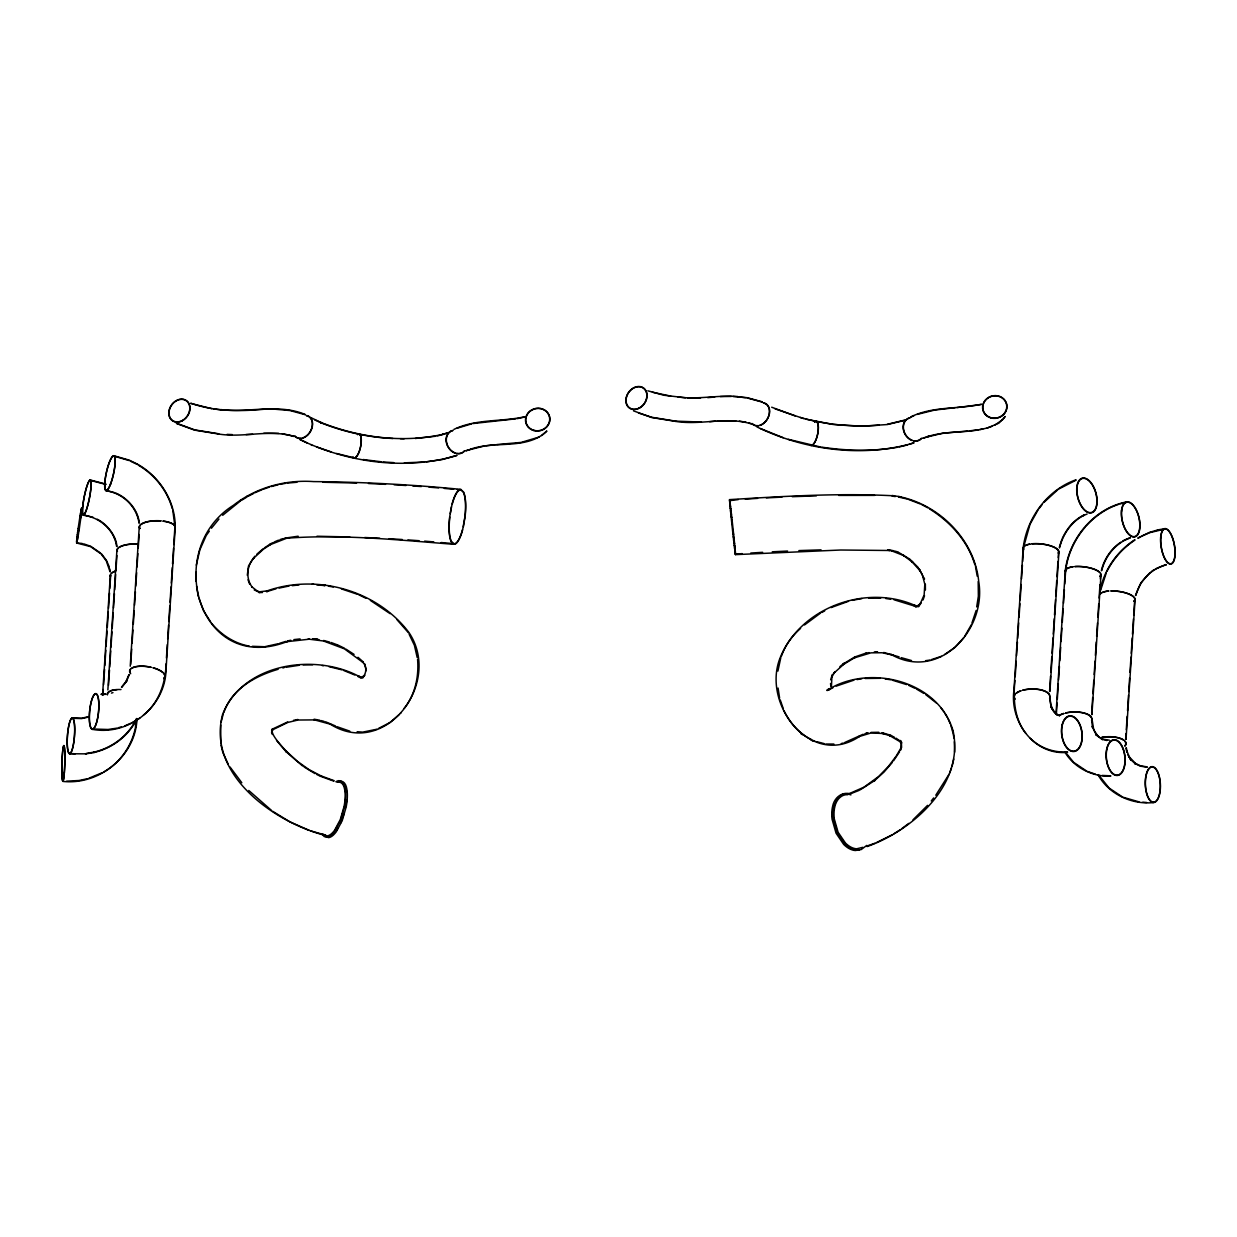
<?xml version="1.0" encoding="UTF-8"?>
<svg xmlns="http://www.w3.org/2000/svg" width="1237" height="1237" viewBox="0 0 1237 1237"><rect width="100%" height="100%" fill="white"/><g stroke="black" fill="none" stroke-linecap="round" stroke-linejoin="round"><path stroke-width="1.5" d="M954.624 752.173L954.376 741.69M195.771 581.003L196.08 572.205M247.292 575.236L248.498 566.02L254.76 556.233M76.617 541.419L76.617 542.997L90.61 546.63L101.094 553.944L106.227 560.732L110.016 571.741M81.812 509.01L81.889 507.99M1056.042 713.471L1065.289 570.473C1069.278 538.311 1093.972 508.453 1126.258 501.975M1056.413 713.471L1057.078 703.018M1091.962 713.857L1091.915 714.723L1100.945 575.159M1125.716 738.443L1125.67 739.293L1126.041 733.556M1126.072 738.443L1126.026 739.309L1135.04 599.852M102.547 695.209L110.325 575.019M102.903 695.256L103.274 689.519M103.599 684.618L104.588 669.356M104.836 665.537L105.825 650.275M106.073 646.456L107.062 631.179M107.31 627.375L108.284 612.099M108.531 608.279L109.521 593.018M109.815 588.395L110.681 575.035A17.627 6.448 0 0 0 110.619 575.839M107.866 689.921L116.927 549.8M108.516 685.298L109.505 670.037M109.706 667.037L110.742 650.94M110.99 647.137L111.979 631.86M112.227 628.056L113.201 612.779M113.526 607.862L114.438 593.698M114.685 589.879L115.675 574.617M116 569.685L116.912 555.537M130.241 666.217L139.255 526.9M130.72 664.346L131.71 649.069M132.081 643.348L132.947 629.989M133.318 624.252L134.184 610.892M134.555 605.171L135.421 591.812M135.792 586.075L136.658 572.716M137.029 566.994L137.879 553.635M138.25 547.898L139.116 534.539M166.052 663.821C165.634 682.932 158.939 702.91 143.461 715.048M166.423 658.053L167.304 644.585M167.675 638.818L168.541 625.35M168.789 621.5L169.794 606.115M170.041 602.264L171.031 586.879M171.278 583.029L172.283 567.644M172.531 563.794L173.52 548.408M173.768 544.558L174.757 529.173M1014.958 680.536C1013.041 698.596 1014.185 718.511 1025.813 733.386M1015.206 676.701L1016.196 661.331M1016.567 655.579L1017.432 642.127M1017.695 638.292L1018.685 622.922M1019.056 617.17L1019.922 603.718M1020.169 599.883L1021.159 584.529M1021.53 578.761L1022.411 565.324M1022.659 561.474L1023.525 548.037M1049.548 691.452L1050.538 676.16M1050.785 672.325L1051.775 657.033M1052.022 653.213L1053.012 637.905M1053.259 634.086L1054.249 618.794M1054.496 614.959L1055.486 599.667M1055.733 595.847L1056.723 580.54M1056.97 576.72L1057.96 561.428M1058.207 557.593L1058.578 551.857M1049.904 691.468L1058.934 551.903M1057.326 699.183L1058.315 683.814M1058.563 679.979L1059.429 666.527M1059.8 660.774L1060.681 647.322M1061.052 641.57L1061.918 628.133M1062.289 622.366L1063.155 608.929M1063.526 603.161L1064.392 589.724M1064.779 583.957L1065.645 570.52M1091.683 712.79L1092.673 697.498M1092.92 693.663L1093.786 680.288M1094.157 674.552L1095.023 661.161M1095.394 655.424L1096.26 642.034M1096.631 636.297L1097.497 622.922M1097.868 617.186L1098.734 603.795M1099.105 598.059L1099.956 584.668M1100.327 578.931L1100.574 575.112M1126.288 729.737L1127.154 716.362M1127.525 710.626L1128.5 695.333M1128.747 691.514L1129.613 678.139M1129.984 672.402L1130.974 657.125M1131.221 653.306L1132.211 638.014M1132.458 634.194L1133.448 618.902M1133.695 615.083L1134.685 599.806M76.57 541.744L76.694 540.476M81.75 509.938L81.874 508.685M76.648 540.801L76.957 537.909M81.642 511.113L81.797 509.629M76.756 539.595L77.127 536.317M81.487 512.505L81.688 510.819M81.302 514.097L81.534 512.242M901.603 747.581L901.386 742.308M77.096 536.549L77.343 534.554M81.085 515.875L81.348 513.881M77.312 534.74L77.591 532.637M80.838 517.793L81.132 515.69M220.758 725.021L220.774 743.174M77.56 532.791L77.869 530.596M80.884 517.638L79.323 528.539M77.838 530.704L78.163 528.477M136.627 718.542C135.328 740.484 122.803 761.296 103.537 772.058M136.998 718.589C135.792 755.884 99.455 785.402 62.855 781.413M78.132 528.539L79.787 517.638M78.982 530.704L79.323 528.477M976.689 606.903L978.359 596.203L978.189 581.576M78.998 530.596L78.333 534.74M79.771 517.793L80.111 515.69M1023.788 546.46L1030.019 524.287L1038.029 509.938M450.268 513.602L452.154 503.737A26.797 7.437 -82.4 0 1 460.071 489.419L463.535 491.924A28.374 7.87 -82.4 0 1 465.081 516.695L463.365 526.823M80.096 515.875L80.42 513.881M78.024 536.549L78.348 534.539M1065.907 568.943C1068.026 553.635 1074.938 539.131 1084.957 527.426M80.39 514.113L80.699 512.257M77.73 538.172L78.039 536.317M1099.971 591.812C1103.45 570.551 1116.81 551.516 1134.716 539.78M1100.621 590.296L1106.234 573.056M80.683 512.505L80.977 510.835M77.467 539.595L77.761 537.909M80.946 511.113L81.209 509.629M77.22 540.785L77.498 539.301M451.381 506.861L449.665 516.989A28.374 7.87 -82.4 0 0 451.211 541.76L452.788 543.863L454.675 544.265A26.797 7.437 -82.4 0 0 462.592 529.962L464.926 516.695A27.802 7.716 -82.4 0 0 463.411 492.434L461.865 490.362L457.288 489.605M777.903 671.088L780.81 657.636M830.63 679.809L832.377 674.335M81.178 509.938L81.426 508.685M77.019 541.744L77.266 540.476M196.327 565.17L199.868 549.754L206.239 535.497L209.362 531.137M924.534 595.739L923.018 599.976M976.148 610.459L971.942 622.984M953.789 759.054L952.057 766.43M81.379 509.01L81.596 507.99M76.849 542.44L77.065 541.404M221.16 721.929L223.124 714.414M271.552 730.897L272.728 729.01L271.676 729.644M1075.865 479.848C1047.136 489.991 1026.787 518.133 1023.169 547.991L1013.969 690.122C1009.454 721.418 1034.117 755.621 1067.516 752.359M1059.336 547.295L1061.64 540.105M1059.537 547.945C1062.645 534.74 1071.335 521.395 1084.23 515.21L1083.318 515.597L1087.091 514.051M1101.363 570.566C1104.069 559.201 1110.996 548.811 1120.707 542.285M1101.719 570.644C1104.935 557.037 1114.351 544.868 1127.139 539.038L1126.35 539.425L1130.262 537.956M1135.473 595.414L1140.854 582.905L1150.101 572.53M1135.829 595.492C1139.725 580.524 1151.013 568.819 1166.213 564.845L1165.44 564.984M344.102 813.59L340.592 823.084M81.549 508.33L81.781 507.788M128.895 674.66L125.865 681.927L126.344 681.092L121.473 687.169M129.236 674.753L126.174 682.097L126.653 681.278L121.736 687.432M949.707 772.939L951.469 768.053M223.835 712.62C231.644 688.854 255.595 675.835 278.17 669.279M781.537 655.95C785.201 645.204 792.113 635.864 800.571 628.396M1062.227 538.574C1067.392 527.782 1073.716 520.174 1084.06 514.886M136.472 718.728C128.462 735.752 111.918 748.045 93.718 752.173M136.797 718.883C128.741 736 112.103 748.385 93.796 752.529M900.551 750.225L901.17 749.019M949.011 774.347L935.775 795.221M1106.883 571.509C1113.269 558.815 1123.026 547.883 1134.917 540.09M964.597 636.514L971.354 624.685M899.593 751.74L893.516 760.848M1003.686 418.462L1004.97 416.467M1005.171 416.606L998.893 423.131L987.095 428.126M336.186 830.243L337.67 828.048M336.232 830.661L337.732 828.434M76.617 542.997L82.168 543.445M211.434 528.23L218.964 519.061M364.915 675.216L362.132 677.737L363.431 677.443L360.06 677.66L361.359 677.783M404.128 708.399C415.199 694.761 419.034 676.484 417.565 659.244M1039.018 508.639L1042.002 504.742M400.386 713.502L401.051 712.667M272.48 728.933L272.109 729.474M892.186 762.58L884.038 772.043L873.832 781.305L875.239 780.176L860.102 789.886M931.26 800.942L933.672 797.927M546.615 431.079L541.682 435.532M546.816 431.218C526.498 450.345 495.125 440.403 470.586 449.186L471.56 448.923L465.932 450.887M918.627 606.145L920.514 604.058M963.747 637.689L954.964 647.415L944.666 654.497M927.564 805.364L912.983 819.822M866.766 845.412L861.246 849.541L855.401 850.515A32.054 18.926 75.3 0 1 843.68 844.423L836.057 833.197L832.068 819.219A27.384 16.174 75.3 0 1 832.717 805.936C834.109 798.963 840.109 792.809 847.577 793.381A32.054 18.926 75.3 0 1 849.927 793.752M1044.09 502.253L1057.79 489.759M1086.009 526.112C1094.822 516.401 1105.893 508.515 1118.418 504.418M1002.82 419.513L995.012 425.002M222.691 515.288L240.225 501.124M256.879 554.145L263.064 548.826M399.087 714.63L389.964 722.547L378.615 728.361M804.514 624.948L820.162 613.366M839.908 666.65L844.268 663.047M908.793 823.378L901.557 828.805M1151.338 571.633L1153.827 569.824M1058.98 488.909L1075.974 480.203M461.045 489.404C412.045 484.626 362.843 481.997 313.626 481.595C285.113 479.554 256.013 487.625 233.406 505.315C162.341 549.846 199.126 675.881 287.556 641.431L286.226 641.756L309.451 639.173L308.09 639.065L323.491 640.998L344.334 648.807L363.06 662.506L362.395 661.795C366.585 665.583 366.956 672.557 363.168 676.732L363.848 675.881L361.745 677.227L358.158 676.005L359.287 676.531C314.677 652.579 242.9 663.248 222.629 714.259C206.393 775.058 275.604 823.455 327.094 835.903A30.709 11.087 -76.2 0 0 334.593 830.259L340.252 819.667L344.087 806.431A26.023 9.401 -76.2 0 0 345.138 793.798C344.814 789.5 344.18 782.31 338.613 781.985A30.709 11.087 -76.2 0 0 337.206 782.31M264.378 547.898L271.089 543.522M842.845 664.192L855.123 656.739M894.073 833.692L900.103 829.872M241.277 500.49L246.967 496.996M139.766 718.078L132.112 722.671M239.947 500.676L241.029 500.026M246.72 496.532L247.833 495.851M273.315 728.67L287.68 721.929M1137.963 537.925L1149.637 532.312L1158.203 529.838M1138.133 538.25L1140.839 536.703M1155.389 568.927L1166.12 564.505M821.677 612.547L824.692 610.908M892.573 834.65L876.662 842.459M832.888 687.818L827.12 690.571M248.065 496.346L253.647 493.439M270.006 544.187L272.789 542.734M1123.01 540.755L1130.154 537.616M102.022 772.8L88.909 778.212M539.007 437.109L521.117 442.413L496.717 444.562M843.139 793.968L837.604 798.097L834.125 805.565A27.384 16.174 75.3 0 0 833.475 818.832L837.464 832.826L845.087 844.051A32.054 18.926 75.3 0 0 856.793 850.128L859.066 850.051M862.792 847.33L856.607 848.814A30.709 18.138 75.3 0 1 845.397 842.985L838.098 832.254L834.295 818.94A26.023 15.37 75.3 0 1 834.929 806.308C836.227 800.324 841.083 794.169 847.762 794.695M453.855 429.425C475.843 418.755 501.047 421.972 524.302 416.854M910.927 416.807C932.914 406.123 958.118 409.354 981.374 404.236M911.02 417.039L913.942 415.678M859.035 790.428L848.829 794.417M124.736 725.903L130.643 723.305M255.054 492.713L262.213 489.605M274.181 542.022L278.449 540.167M1142.184 535.93L1149.761 532.652L1165.254 528.972M831.032 607.599L848.474 601.321M854.937 656.924L866.287 653.012M836.197 686.133L853.839 680.18M863.179 734.252L844.809 742.447M826.95 690.03L829.903 688.839L828.079 689.72C870.137 663.527 939.053 681.061 953.186 731.299M456.886 428.296L471.56 423.874M465.839 450.67L484.44 445.985M922.91 438.053L942.934 433.151L967.767 431.048M923.003 438.269L928.631 436.305L927.657 436.568C948.516 429.935 971.215 434.063 991.78 426.394M848.644 793.891L864.075 787.134L878.672 776.465L888.398 766.414L896.284 755.977L900.969 747.921L900.783 748.679L901.216 744.148L899.917 740.747L901.758 742.911M866.951 846.031L875.069 843.17M867.137 846.572C913.262 830.073 964.783 784.243 953.016 730.51M263.682 489.094L269.527 487.038M279.902 539.657L282.825 538.636M447.639 432.734L442.753 434.434L443.712 434.172C402.845 443.325 359.72 437.759 320.878 422.482L321.775 422.853L311.631 417.967M447.732 432.965L437.558 435.919M456.716 455.355L442.15 459.576L426.394 461.818M456.809 455.572C405.288 470.678 347.798 462.684 299.787 439.506M904.711 420.116L887.331 424.291M904.804 420.348L887.377 424.538L863.086 426.131M909.071 444.361L913.787 442.738M913.88 442.954C862.39 457.984 804.839 450.16 756.858 426.889M931.523 659.553L941.403 656.352M917.251 414.41L934.584 410.081L955.119 407.684M276.145 588.735L266.527 591.673L267.826 591.363M279.655 643.271L285.886 641.385M88.136 716.78L81.518 718.233L72.318 717.924A17.967 3.541 -85.7 0 0 67.231 744.519A17.967 3.541 -85.7 0 0 73.339 745.076A17.967 3.541 -85.7 0 0 72.318 717.924M88.244 717.12L81.565 718.589L72.303 718.28A17.612 3.464 -85.7 0 0 67.293 744.349A17.612 3.464 -85.7 0 0 73.292 744.89A17.612 3.464 -85.7 0 0 72.303 718.28M864.818 733.773L868.096 732.814L866.055 733.309M111.423 693.091L112.969 692.643M118.35 727.743L121.241 726.908M907.51 444.903L899.206 446.959M271.382 486.543L278.248 484.734M284.294 538.234L298.148 536.209M841.284 743.561L843.325 743.05M524.364 417.101L517.205 418.647M981.436 404.484L956.928 407.576M917.483 606.223L915.38 606.733L919.648 604.599L918.256 605.728L921.024 602.666L920.158 603.857L924.147 594.951L924.812 584.173L922.23 574.525L919.369 569.623L920.235 570.968L911.437 561.119L912.844 562.433L902.438 554.671L904.247 555.784L891.382 550.759L893.578 551.099L887.563 550.14L889.759 550.496L840.696 550.017L735.52 554.624L735.319 553.604M929.884 660.094L925.678 660.666M278.109 643.75L264.656 646.735L252.379 646.302M1119.872 503.861L1126.35 502.33M282.825 667.949L284.139 667.64M376.883 729.227L362.719 732.134L357.168 731.716M87.425 778.722L79.06 780.501L66.674 781.165M279.098 588.085L288.963 586.044M287.68 640.89L290.772 640.256M280.134 484.363L285.778 483.28M286.025 667.284L299.308 665.259M293.54 720.321L297.885 719.486M472.982 423.549L515.814 418.833M979.735 429.502L982.843 428.93M857.055 679.592L861.895 678.711M852.123 600.347L861.957 598.569M865.9 653.198L869.209 652.595M86.08 753.488L94.368 752.065M69.597 753.766L86.126 753.843M1157.43 529.962L1165.208 528.616M85.539 753.936L94.46 752.405M435.749 436.228L415.168 438.501M897.536 447.253C872.533 451.613 846.819 450.871 821.785 447.16M116.896 728.16L108.036 729.49L92.373 728.98M978.189 429.796L969.561 430.863M485.863 445.768L495.078 444.686M287.664 483.064L296.973 482.26M292.288 585.673L298.937 584.946M293.865 639.622L300.096 638.926M717.228 420.967L735.721 420.766M707.75 397.665L714.723 397.031M709.698 421.678L715.357 421.152M865.142 678.479L880.342 678.293M871.003 732.412L878.842 732.289M868.575 598.12L880.698 598.089M874.203 652.069L877.543 651.837L875.379 651.914M729.614 500.568L729.552 499.624C784.366 496.253 839.459 492.867 894.336 495.836M738.319 499.578L729.753 500.66M735.18 552.723L735.366 554.13L742.293 553.619M829.037 689.504L827.646 689.597L829.872 689.519M833.893 744.055L825.868 744.04M879.229 425.188C852.695 427.275 826.007 424.863 800.277 417.441M424.554 462.019L404.375 462.839M745.292 499.13L757.585 498.372M750.813 553.047L762.641 552.32M766.337 497.908L781.97 497.119M772.275 551.81L787.567 551.053M266.326 409.03C240.751 411.534 215.223 411.828 190.869 403.216M720.336 396.567L731.345 396.443M263.759 433.259L278.727 433.383M246.024 434.589L252.642 434.295M1153.58 802.55A17.967 7.561 87.4 0 1 1145.926 775.738A17.967 7.561 87.4 0 1 1159.038 775.506A17.967 7.561 87.4 0 1 1153.58 802.55C1131.762 804.962 1108.8 794.169 1098.054 774.779M792.283 496.686L816.358 495.867M798.886 550.589L821.059 549.862M101.202 694.096L105.501 693.988M101.202 694.452L105.532 694.344M460.968 489.96L460.025 489.976A26.255 7.298 -82.4 0 0 452.263 503.985M441.114 542.533L454.721 543.708A26.255 7.298 -82.4 0 0 462.483 529.699M334.005 780.624L320.63 775.769L321.759 776.279L308.987 769.569L297.05 761.111L286.134 751.029L286.798 751.74C282.453 747.024 268.738 732.691 273.006 729.474L271.924 730.124L287.819 722.454L297.931 720.027L315.296 719.888L313.966 719.748L330.774 724.325L329.645 723.8C385.356 759.564 442.892 682.376 408.844 632.385C376.775 589.987 316.177 573.257 266.419 591.131L267.733 590.822L258.842 591.874L260.172 591.982L256.693 590.946L257.822 591.456L251.76 586.725L252.363 587.374C245.606 578.761 246.673 565.711 253.941 557.717L253.307 558.536L263.357 549.259L271.336 544.002L270.223 544.682L287.355 537.971L286.025 538.265C341.752 533.997 398.051 540.012 453.701 544.28M267.903 409.014L271.073 408.983M838.624 495.403L874.621 495.388M303.111 664.887L312.636 664.795M700.559 398.005L687.37 397.835M701.425 422.049L675.665 421.137M322.857 482.244L356.596 483.064M316.981 536.24L349.762 536.951M1067.5 752.003C1053.939 752.761 1039.961 748.06 1030.328 738.334M861.246 426.162L833.135 424.477L805.38 419.065M400.401 438.702L404.174 438.779M732.953 396.489L747.117 397.68L762.224 401.824M737.793 396.551C717.893 394.866 697.482 399.829 677.984 396.953M305.152 414.441C278.124 403.247 248.792 413.065 220.789 409.571M272.681 409.014L289.999 410.545L305.06 414.673M232.324 434.589L227.067 434.388M262.43 592.554L258.749 592.415L260.064 592.523L254.234 589.941M1109.388 740.19L1102.816 739.154M1110.656 775.815L1102.213 775.444M1110.671 776.171C1092.518 776.944 1074.149 767.713 1064.81 751.988M368.471 483.512L385.542 484.332M364.699 537.507L379.728 538.219M633.499 410.854L651.729 417.534L675.649 421.384M218.609 433.754L194.735 429.904L176.551 423.255M176.427 423.471L194.673 430.151L218.578 434.001M392.902 438.486C368.209 437.388 343.731 431.868 320.785 422.698L321.666 423.085L314.631 419.838M383.3 461.989L393.753 462.623M394.093 484.78L406.045 485.507M389.145 538.713L402.303 539.518M412.849 485.971L421.338 486.558M407.901 539.904L419.08 540.708M685.468 397.757L663.913 395.252L647.848 390.815M675.526 421.384C700.9 425.559 726.676 416.204 751.246 423.889M218.454 434.001C243.612 438.161 269.465 428.868 294.174 436.506M69.628 753.395L75.225 753.828M429.023 487.146L438.578 487.919M424.631 541.141L433.8 541.899M316.858 584.931L325.13 585.58L323.816 585.472M312.822 638.88L317.244 639.235L312.574 638.864M340.5 781.073C346.345 781.413 347.009 788.974 347.334 793.474A27.384 9.881 -76.2 0 1 346.236 806.74L342.216 820.657L336.294 831.728A32.054 11.566 -76.2 0 1 328.454 837.619L324.682 835.949M312.265 584.019L313.61 584.127M323.878 584.915L325.223 585.039M444.269 488.414L453.592 489.264M1147.086 766.878L1140.452 765.811L1134.839 763.09L1135.844 763.801L1129.165 756.797L1129.721 757.848L1126.83 750.813M1147.086 767.234L1140.359 766.151L1134.654 763.399L1135.628 764.079L1130.201 759.147L1130.989 760.044L1127.711 754.601M1142.802 802.179L1146.637 802.504M322.13 665.583L323.429 665.707M349.777 731.144L336.912 726.66M92.342 729.335C128.602 736.216 165.495 706.683 166.036 669.634L175.252 527.256C175.407 501.171 159.666 476.353 136.982 463.906M381.584 461.818L363.075 459.53M737.778 396.799L745.54 397.711M675.557 421.137L651.791 417.286L638.493 412.988M213.645 408.968L220.882 409.818M1138.968 801.854L1123.49 797.355M885.228 678.974L890.64 679.762M739.401 421.137L746.066 422.234M282.33 433.754L294.251 436.274M885.677 598.492L890.655 599.249M883.744 652.456L899.113 656.878M898.634 496.516C939.223 504.418 974.694 539.78 978.73 581.545C986.894 629.664 938.883 681.881 890.996 654.373L893.068 655.146L882.058 652.749L870.956 652.842L853.561 658.099L855.385 657.234L843.17 664.656L844.624 663.496L833.939 673.098L834.882 671.799L831.712 677.257L831.913 676.453L831.45 686.334M894.274 496.377L892.109 496.037L895.341 496.547M898.588 497.058L907.138 498.99M892.14 495.496L900.83 496.857M888.908 549.8L894.042 550.852M670.748 396.118L652.425 392.206M211.944 408.705L190.776 403.448M893.964 599.744L916.138 606.563M916.617 606.207L918.813 606.563L914.236 605.28L916.308 606.053C867.261 583.276 800.865 606.934 780.284 657.435C761.002 704.394 811.781 769.708 860.426 735.829L858.602 736.711L871.095 732.953L883.79 733.541L881.594 733.185L891.351 736.139L889.31 735.396L901.201 742.386M328.393 586.152L333.294 587.003M315.93 639.127L319.007 639.653M329.057 666.697L341.984 669.851M314.059 719.207L319.811 720.228M747.071 397.927L762.131 402.056M1106.929 740.499L1101.409 739.03L1102.615 739.664L1095.611 734.237L1096.446 735.273L1092.256 726.397L1092.518 727.48L1091.668 720.29M820.146 446.913L788.294 439.321M90.224 479.971L105.903 484.1M90.146 480.327L105.779 484.425M83.451 514.901L93.146 517.344M83.374 515.257C97.012 516.896 109.583 526.003 114.701 538.868M113.727 455.68L129.174 460.133L137.137 463.983M113.649 456.02L129.297 460.581M106.227 490.455L114.376 492.604M106.15 490.795C122.355 493.068 136.704 506.041 139.101 523.437M353.921 457.783L336.557 453.484M892.248 680.164L906.613 684.602M883.342 733.062L889.882 735.041M325.764 835.207L310.75 830.877M816.745 741.674L824.043 743.576M803.663 418.601L775.089 408.859M83.637 543.832L90.749 546.306L100.568 553.047M321.233 720.599L324.048 721.372M341.366 588.889L357.168 594.193M323.63 640.457L329.676 642.127M914.112 605.805L917.189 606.671M901.154 657.636L911.483 660.543M1095.271 774.13L1087.431 771.424M249.317 646.131C234.35 643.472 221.299 634.844 211.589 623.371M748.895 422.915L751.323 423.657M795.329 416.019L771.687 407.22M331.222 451.938L316.657 446.974M333.851 781.15L320.429 776.279M783.191 437.712L760.523 428.574M908.716 499.532L920.112 503.892M895.31 551.161L897.83 552.027M889.511 734.886L891.506 735.613M812.925 740.468L814.92 741.195M343.778 670.516L354.864 675.031M325.47 721.759L335.505 725.98M331.176 642.529L337.067 644.755M309.188 830.367L289.845 821.816L272.681 811.286M311.322 445.073L312.219 445.459M898.325 552.259L909.813 559.124L918.21 567.505M325.779 835.795L323.491 834.31M358.73 594.781L365.858 598.229M453.778 543.723L451.319 541.265A27.802 7.716 -82.4 0 1 449.82 516.989M357.957 676.531L359.07 677.026M908.623 685.329L914.808 688.251M891.104 735.644L894.305 737.159M307.302 443.047L299.895 439.29M316.657 774.424L319.904 776.001M130.596 461.215L136.812 464.215M337.438 644.817L344.597 648.312M115.783 493.099C126.452 497.429 137.415 508.67 139.193 521.968M921.658 504.572L927.719 507.788M1059.568 715.759L1055.331 713.053L1056.336 714.12L1052.161 708.739L1052.873 709.914L1050.661 704.1L1049.888 696.369M1086.21 770.79L1073.639 762.332L1065.119 751.802M1122.407 796.922L1109.079 788.031L1098.363 774.609M315.033 773.635L304.132 767.017M916.339 688.978L923.838 693.431M895.866 738.087L901.51 741.968M97.275 519.231C106.846 524.148 114.314 534.013 116.386 542.857L116.974 546.383M370.373 600.424L390.103 613.66M345.958 649.147L354.076 654.404M800.834 733.665L802.55 734.701M810.838 739.819L812.724 740.963M729.552 499.624L729.876 501.526M735.412 554.052L735.412 552.862M811.487 739.571C799.087 733.711 789.886 722.887 783.995 710.718M138.297 465.143C154.61 474.606 167.242 490.44 172.283 508.654M929.482 508.871C950.186 521.705 967.891 541.064 974.864 564.768M925.585 694.498L936.44 703.033M1056.506 714.507L1057.697 715.357L1053.785 711.847L1051.017 706.744L1051.435 707.92L1049.61 697.977M302.601 766.012L285.762 751.447M271.336 810.266L248.761 790.474M1099.817 737.716L1097.142 735.628L1098.224 736.525L1093.74 729.938L1091.962 718.697M342.773 783.036L343.84 783.98M397.062 619.799L408.396 632.695M357.988 657.295L363.431 662.104M101.666 554.052L106.537 560.562L109.335 567.025M286.412 752.127L276.547 740.437M941.001 707.92L943.955 711.863M900.799 741.272L900.35 740.453L901.247 742.138M241.818 782.743L230.02 766.986M919.029 568.556L924.487 579.194L924.333 578.406M322.084 834.14L324.187 836.537L326.831 837.217A32.054 11.566 -76.2 0 0 334.655 831.326L340.577 820.255L344.597 806.338A27.384 9.881 -76.2 0 0 345.711 793.072C345.37 788.557 344.721 781.011 338.876 780.671A32.054 11.566 -76.2 0 0 335.861 781.769M210.584 621.809L203.595 610.831L198.894 598.26M944.836 713.285L947.449 717.568M272.372 734.484L271.537 732.567M228.118 763.971L222.846 752.498L220.99 745.091M409.138 634.272L414.395 645.281L417.178 657.496M364.776 663.867L366.322 670.655M948.176 719.145L950.325 723.861M248.018 579.797L249.596 584.034M780.238 699.91L783.361 708.909M114.515 538.296L116.046 542.966M950.866 725.562L952.66 731.407M952.505 730.634L954.052 738.211M975.483 566.484L977.23 576.21M109.83 568.989L110.371 571.695M830.924 686.458L830.522 683.52M779.619 698.116L778.073 688.05M115.83 542.316L116.618 546.429M172.793 510.247L174.788 525.617M1126.35 747.921L1127.077 751.849M1125.995 747.968L1126.737 751.941M346.128 789.129L346.546 791.525M196.59 586.152L198.229 596.466M729.83 501L730.062 502.794M735.01 551.455L735.242 553.248M730.016 502.299L730.278 504.464M734.793 549.8L735.056 551.949M730.232 504L730.526 506.474M734.531 547.775L734.84 550.264M730.479 506.057L730.804 508.809M734.252 545.44L734.577 548.207M730.773 508.438L731.113 511.438M733.943 542.811L734.283 545.811M731.098 511.128L731.454 514.314M733.603 539.935L733.974 543.136M731.438 514.051L731.809 517.406M733.263 536.858L733.634 540.198M731.794 517.205L732.165 520.638M732.892 533.626L733.278 537.044M732.149 520.499L733.634 534.198M732.907 533.75L731.794 523.452M731.809 523.514L731.098 516.772M733.603 534.059L733.974 537.476M733.943 537.275L734.283 540.6M730.773 513.649L731.129 516.973M734.252 540.322L734.577 543.507M730.495 510.757L730.804 513.927M734.531 543.167L734.84 546.151M730.232 508.098L730.526 511.082M734.793 545.764L735.056 548.486M730.016 505.763L730.278 508.484M735.01 548.068L735.226 550.496M729.83 503.753L730.062 506.18M735.18 550.032L735.366 552.15M729.691 502.114L729.876 504.217M735.319 551.64L735.458 553.387M729.598 500.861L729.753 502.609M729.552 500.026L729.66 501.387M925.353 584.158L925.415 590.018M735.458 553.681L735.52 554.624M107.186 694.668A17.967 6.912 9.5 0 1 120.979 689.55M107.542 694.715A17.612 6.773 9.5 0 1 109.382 691.653M110.495 691.066A17.612 6.773 9.5 0 1 116.958 689.705M117.082 551.408A17.983 6.448 0.1 0 1 137.523 544.002M117.438 551.393A17.627 6.324 0.1 0 1 118.195 548.254M119.061 547.527A17.627 6.324 0.1 0 1 137.477 544.141M464.509 451.088A12.293 9.834 61.7 0 1 456.438 453.531M455.123 453.159A12.293 9.834 61.7 0 1 446.155 441.176A12.293 9.834 61.7 0 1 452.742 430.383M462.468 452.448A12.045 9.633 61.7 0 1 456.438 453.299M455.154 452.943A12.045 9.633 61.7 0 1 446.356 441.192A12.045 9.633 61.7 0 1 452.819 430.615M464.354 450.902A12.045 9.633 61.7 0 1 463.458 451.752M357.586 434.403A12.293 4.128 -78.1 0 1 361.266 442.073A12.293 4.128 -78.1 0 1 356.117 457.149M355.529 457.644A12.293 4.128 -78.1 0 1 352.978 457.319M357.555 434.635A12.045 4.051 -78.1 0 1 361.173 442.15A12.045 4.051 -78.1 0 1 356.117 456.932M355.545 457.412A12.045 4.051 -78.1 0 1 353.055 457.087M306.42 415.431A12.293 9.03 -60.8 0 1 312.389 426.239A12.293 9.03 -60.8 0 1 302.555 438.176M301.318 438.455A12.293 9.03 -60.8 0 1 294.963 436.305M306.343 415.663A12.045 8.86 -60.8 0 1 312.188 426.255A12.045 8.86 -60.8 0 1 302.555 437.96M301.349 438.223A12.045 8.86 -60.8 0 1 296.88 437.496M295.937 436.893A12.045 8.86 -60.8 0 1 295.117 436.12M346.375 800.416A25.513 9.216 -76.2 0 1 346.02 803.602M346.623 800.231A26.023 9.401 -76.2 0 1 345.711 806.833M333.14 834.109A30.709 11.087 -76.2 0 1 328.717 836.305M337.485 782.186A32.054 11.566 -76.2 0 1 339.031 781.413M921.58 438.47A12.293 9.834 61.7 0 1 913.494 440.913M912.195 440.542A12.293 9.834 61.7 0 1 903.211 428.559A12.293 9.834 61.7 0 1 909.813 417.766M921.41 438.285A12.045 9.633 61.7 0 1 916.045 440.882M914.777 440.867A12.045 9.633 61.7 0 1 913.509 440.681M912.226 440.31A12.045 9.633 61.7 0 1 904.046 431.466A12.045 9.633 61.7 0 1 905.747 420.41M906.644 419.575A12.045 9.633 61.7 0 1 909.891 417.998M814.657 421.786A12.293 4.128 -78.1 0 1 818.337 429.455A12.293 4.128 -78.1 0 1 813.173 444.531M812.601 445.026A12.293 4.128 -78.1 0 1 810.049 444.702M814.626 422.018A12.045 4.051 -78.1 0 1 818.245 429.533A12.045 4.051 -78.1 0 1 813.188 444.315M812.616 444.794A12.045 4.051 -78.1 0 1 810.529 444.903M763.492 402.814A12.293 9.03 -60.8 0 1 769.445 413.622A12.293 9.03 -60.8 0 1 759.626 425.559M758.389 425.837A12.293 9.03 -60.8 0 1 752.034 423.688M763.415 403.046A12.045 8.86 -60.8 0 1 769.259 413.637A12.045 8.86 -60.8 0 1 759.626 425.342M758.42 425.605A12.045 8.86 -60.8 0 1 752.189 423.502M134.586 721.759A17.967 6.711 9.6 0 1 135.714 726.104M135.513 723.552A17.612 6.572 9.6 0 1 135.359 726.011M110.495 576.674A17.983 6.572 0 0 1 116.216 570.69M112.459 572.716A17.627 6.448 0 0 1 114.902 571.37M1101.873 737.298A17.967 7.298 -1.7 0 1 1120.722 738.474A17.967 7.298 -1.7 0 1 1125.113 745.973M1125.005 741.52A17.612 7.144 -1.7 0 1 1124.773 745.942M1102.012 737.438A17.612 7.144 -1.7 0 1 1123.211 739.927M1134.731 600.594A17.983 6.216 7 0 1 1134.128 601.29M1099.77 594.255A17.983 6.216 7 0 1 1108.955 590.992A17.627 6.092 7 0 0 1102.646 592.477M1110.95 590.899A17.983 6.216 7 0 1 1135.056 599.852M1134.375 600.533A17.627 6.092 7 0 1 1133.788 601.213M1100.11 594.317A17.627 6.092 7 0 1 1101.548 593.018M1111.073 591.023A17.627 6.092 7 0 1 1133.216 596.636M1133.989 597.44A17.627 6.092 7 0 1 1134.731 599.033M1065.66 712.899A17.967 7.468 -1.3 0 1 1084.849 713.192A17.967 7.468 -1.3 0 1 1091.591 720.568M1059.027 715.527A17.967 7.468 -1.3 0 1 1063.743 713.424M1059.32 715.604A17.612 7.314 -1.3 0 1 1063.928 713.548M1065.815 713.038A17.612 7.314 -1.3 0 1 1091.359 717.8M1074.752 566.515A17.983 6.092 6.8 0 1 1094.745 569.36A17.983 6.092 6.8 0 1 1100.049 576.581M1065.536 572.02A17.983 6.092 6.8 0 1 1072.881 566.716M1100.389 573.581A17.627 5.984 6.8 0 1 1100.281 575.823M1065.645 571.262A17.627 5.984 6.8 0 1 1065.676 570.504M1065.985 569.793A17.627 5.984 6.8 0 1 1066.572 569.128M1067.407 568.51A17.627 5.984 6.8 0 1 1073.097 566.84M1074.922 566.639A17.627 5.984 6.8 0 1 1099.105 572.004M153.233 667.764A17.967 7.005 9.4 0 1 163.717 678.68M130.689 673.748A17.967 7.005 9.4 0 1 133.936 667.099A17.967 7.005 9.4 0 1 151.084 667.222M163.686 673.5A17.612 6.865 9.4 0 1 164.119 677.861M130.395 672.82A17.612 6.865 9.4 0 1 130.596 669.387M132.297 668.026A17.612 6.865 9.4 0 1 151.007 667.346M153.11 667.872A17.612 6.865 9.4 0 1 162.805 672.588M139.719 528.493A17.983 6.386 0.2 0 1 160.965 520.823M163.145 521.055A17.983 6.386 0.2 0 1 175.066 528.044M140.075 528.477A17.627 6.262 0.2 0 1 140.245 525.354M140.972 524.612A17.627 6.262 0.2 0 1 160.903 520.963M163.037 521.179A17.627 6.262 0.2 0 1 172.886 524.21M173.783 524.936A17.627 6.262 0.2 0 1 174.804 526.467M1022.659 690.169A17.967 7.546 -1.1 0 1 1041.91 690.045A17.967 7.546 -1.1 0 1 1049.703 697.312M1015.082 699.384A17.967 7.546 -1.1 0 1 1020.803 690.741M1014.773 698.441A17.612 7.391 -1.1 0 1 1014.974 694.761M1016.69 693.029A17.612 7.391 -1.1 0 1 1021.02 690.865M1022.829 690.308A17.612 7.391 -1.1 0 1 1047.553 692.828M1048.45 693.663A17.612 7.391 -1.1 0 1 1049.44 695.441M1031.766 543.785A17.983 6.046 6.6 0 1 1051.852 546.197A17.983 6.046 6.6 0 1 1058.3 553.356M1023.679 549.553A17.983 6.046 6.6 0 1 1029.973 544.033M1023.602 548.795A17.627 5.922 6.6 0 1 1024.87 545.981M1025.844 545.409A17.627 5.922 6.6 0 1 1030.143 544.156M1031.905 543.924A17.627 5.922 6.6 0 1 1057.434 549.553M1058.068 550.341A17.627 5.922 6.6 0 1 1058.362 552.599M832.903 819.311A26.023 15.37 75.3 0 1 832.625 815.956M832.64 812.694A26.023 15.37 75.3 0 1 832.934 809.586M850.685 848.056A30.709 18.138 75.3 0 1 848.396 846.881M848.52 794.123A32.054 18.926 75.3 0 1 850.901 794.927M86.884 508.453A17.967 2.706 -78.9 0 0 90.533 480.142A17.967 2.706 -78.9 0 0 82.972 504.263A17.967 2.706 -78.9 0 0 86.884 508.453M86.884 508.237A17.612 2.644 -78.9 0 0 90.456 480.497A17.612 2.644 -78.9 0 0 83.049 504.124A17.612 2.644 -78.9 0 0 86.884 508.237M533.796 430.306A12.045 11.118 -13.9 0 0 549.491 417.085A12.045 11.118 -13.9 0 0 529.853 411.457A12.045 11.118 -13.9 0 0 533.796 430.306M533.719 430.522A12.293 11.349 -13.9 0 0 549.723 417.024A12.293 11.349 -13.9 0 0 529.683 411.287A12.293 11.349 -13.9 0 0 533.719 430.522M182.396 420.719A12.293 9.726 -55.3 0 0 186.725 400.757A12.293 9.726 -55.3 0 0 169.067 410.406A12.293 9.726 -55.3 0 0 182.396 420.719M182.349 420.518A12.045 9.54 -55.3 0 0 186.571 400.958A12.045 9.54 -55.3 0 0 169.268 410.406A12.045 9.54 -55.3 0 0 182.349 420.518M990.868 417.689A12.045 11.118 -13.9 0 0 1006.547 404.468A12.045 11.118 -13.9 0 0 986.91 398.84A12.045 11.118 -13.9 0 0 990.868 417.689M990.775 417.905A12.293 11.349 -13.9 0 0 1006.794 404.406A12.293 11.349 -13.9 0 0 986.755 398.67A12.293 11.349 -13.9 0 0 990.775 417.905M639.467 408.102A12.293 9.726 -55.3 0 0 643.797 388.14A12.293 9.726 -55.3 0 0 626.138 397.788A12.293 9.726 -55.3 0 0 639.467 408.102M639.405 407.901A12.045 9.54 -55.3 0 0 643.642 388.341A12.045 9.54 -55.3 0 0 626.339 397.788A12.045 9.54 -55.3 0 0 639.405 407.901M64.339 772.321A17.612 1.407 -88.4 0 0 63.876 745.849A17.612 1.407 -88.4 0 0 61.912 772.197A17.612 1.407 -88.4 0 0 64.339 772.321M64.355 772.491A17.967 1.438 -88.4 0 0 63.891 745.494A17.967 1.438 -88.4 0 0 61.881 772.367A17.967 1.438 -88.4 0 0 64.355 772.491M1146.065 775.908A17.612 7.422 87.4 0 0 1153.564 802.194A17.612 7.422 87.4 0 0 1158.914 775.692A17.612 7.422 87.4 0 0 1146.065 775.908M1160.631 537.538A17.967 6.726 80.2 0 0 1170.511 564.103A17.967 6.726 80.2 0 0 1172.429 537.446A17.967 6.726 80.2 0 0 1160.631 537.538M1160.785 537.708A17.612 6.587 80.2 0 0 1170.449 563.747A17.612 6.587 80.2 0 0 1172.336 537.631A17.612 6.587 80.2 0 0 1160.785 537.708M1106.883 749.189A17.612 9.231 84.2 0 0 1117.135 775.151A17.612 9.231 84.2 0 0 1122.871 748.493A17.612 9.231 84.2 0 0 1106.883 749.189M1106.698 749.019A17.967 9.417 84.2 0 0 1117.166 775.506A17.967 9.417 84.2 0 0 1123.026 748.308A17.967 9.417 84.2 0 0 1106.698 749.019M1121.449 510.85A17.967 8.582 76.6 0 0 1133.989 536.997A17.967 8.582 76.6 0 0 1136.54 510.355A17.967 8.582 76.6 0 0 1121.449 510.85M1121.634 511.02A17.612 8.412 76.6 0 0 1133.927 536.642A17.612 8.412 76.6 0 0 1136.416 510.525A17.612 8.412 76.6 0 0 1121.634 511.02M97.043 720.614A17.612 4.422 -84.4 0 0 95.821 693.926A17.612 4.422 -84.4 0 0 89.435 719.81A17.612 4.422 -84.4 0 0 97.043 720.614M97.104 720.8A17.967 4.5 -84.4 0 0 95.867 693.57A17.967 4.5 -84.4 0 0 89.342 719.98A17.967 4.5 -84.4 0 0 97.104 720.8M110.572 484.131A17.967 3.665 -77.5 0 0 114.16 455.865A17.967 3.665 -77.5 0 0 105.083 479.724A17.967 3.665 -77.5 0 0 110.572 484.131M110.557 483.914A17.612 3.603 -77.5 0 0 114.067 456.206A17.612 3.603 -77.5 0 0 105.176 479.6A17.612 3.603 -77.5 0 0 110.557 483.914M1062.243 725.423A17.612 10.035 82.6 0 0 1073.716 751.184A17.612 10.035 82.6 0 0 1079.623 724.449A17.612 10.035 82.6 0 0 1062.243 725.423M1062.042 725.253A17.967 10.236 82.6 0 0 1073.762 751.539A17.967 10.236 82.6 0 0 1079.777 724.248A17.967 10.236 82.6 0 0 1062.042 725.253M1076.824 487.1A17.967 9.401 74.8 0 0 1090.539 512.984A17.967 9.401 74.8 0 0 1093.369 486.342A17.967 9.401 74.8 0 0 1076.824 487.1M1077.025 487.27A17.612 9.216 74.8 0 0 1090.462 512.628A17.612 9.216 74.8 0 0 1093.245 486.528A17.612 9.216 74.8 0 0 1077.025 487.27"/></g></svg>
